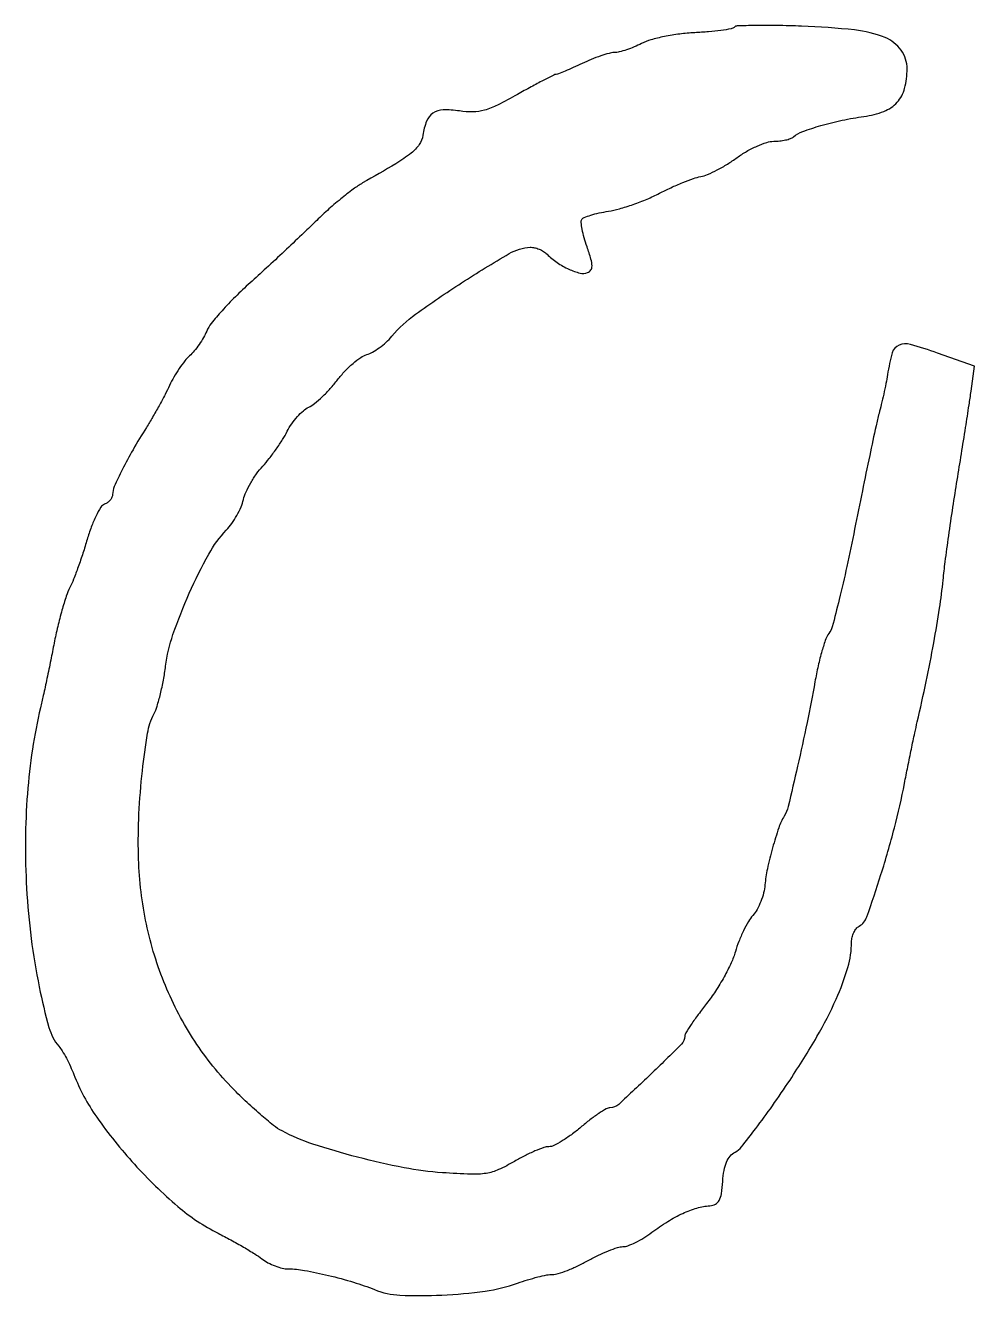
# Model space of a CAD drawing. Extents: x 0 to 171, y 0 to 229.
import ezdxf

# ---------------------------------------------------------------- set-up
doc = ezdxf.new("R2010")
doc.units = 0

msp = doc.modelspace()

# ---------------------------------------------------------------- linework, layer by layer
msp.add_lwpolyline([(127.845292, 228.513222, -0.154884), (127.320237, 228.240516, -0.008819), (125.494725, 227.957013, -0.012811), (123.272879, 227.709792, -0.009004), (120.762738, 227.540895, 0.019828), (118.073102, 227.30135, 0.017722), (115.307223, 226.843865, 0.018071), (112.851857, 226.2547, 0.051449), (111.217106, 225.61227, -0.020014), (109.891376, 224.992627, -0.018543), (108.48652, 224.463637, -0.018902), (107.20176, 224.086896, -0.05721), (106.29966, 223.966069, 0.061549), (105.3499, 223.830488, 0.015527), (103.85365, 223.374539, 0.015608), (102.163424, 222.74209, 0.015181), (100.5, 222, -0.005297), (98.920149, 221.257414, -0.007272), (97.482907, 220.625461, -0.004911), (96.269395, 220.126799, -0.082241), (95.846066, 220.033931, 0.104081), (95.39781, 219.915043, 0.002655), (93.524568, 218.958827, 0.005548), (91.334671, 217.795294, 0.003745), (88.861383, 216.421649, -0.012302), (85.280447, 214.51226, -0.047253), (82.930197, 213.598458, -0.065517), (80.86393, 213.295591, -0.040908), (78.419433, 213.459811, 0.044035), (75.498403, 213.637736, 0.140965), (73.656885, 213.053402, 0.154882), (72.508945, 211.622551, 0.056725), (71.845818, 209.083634, -0.116384), (71.191766, 207.416526, -0.073797), (69.758225, 205.886722, -0.033306), (66.974461, 203.966027, -0.00481), (61.010219, 200.489468, 0.030826), (59.324727, 199.385753, 0.011031), (57.0602, 197.615656, 0.010896), (54.655738, 195.560167, 0.012669), (52.463889, 193.5, -0.004437), (50.052575, 191.157606, -0.002157), (46.933101, 188.20625, -0.002139), (43.659511, 185.161965, -0.003087), (40.736358, 182.5, 0.012536), (38.100028, 180.006489, 0.014075), (35.694784, 177.475924, 0.013425), (33.774443, 175.219098, 0.070297), (32.941313, 173.822294, -0.031496), (32.368772, 172.667907, -0.020561), (31.573075, 171.411368, -0.020691), (30.692433, 170.245694, -0.036731), (29.861953, 169.375069, 0.042013), (28.995956, 168.447824, 0.01813), (27.997766, 167.081718, 0.01779), (27.034611, 165.542698, 0.022493), (26.26152, 164.052775, -0.011547), (25.452282, 162.406008, -0.005846), (24.36154, 160.368628, -0.005803), (23.185812, 158.290359, -0.008609), (22.103692, 156.5, 0.009415), (19.677612, 152.47143, 0.014045), (17.723714, 148.853088, 0.012708), (16.309707, 145.862205, 0.104431), (16, 144.395547, -0.108417), (15.891724, 143.902065, -0.066405), (15.571628, 143.396682, -0.061792), (15.09927, 142.956496, -0.065173), (14.541712, 142.65438, 0.164216), (13.878545, 142.104884, 0.02411), (13.022148, 140.55618, 0.025082), (12.161501, 138.558332, 0.019162), (11.416537, 136.297391, -0.008712), (10.67277, 133.87062, -0.00774), (9.816449, 131.373026, -0.007793), (8.976099, 129.149649, -0.023569), (8.310161, 127.674612, 0.038586), (7.664915, 126.122883, 0.010403), (6.886516, 123.571639, 0.01047), (6.121267, 120.62863, 0.01067), (5.485123, 117.674612, -0.002371), (4.875848, 114.59811, -0.001891), (4.190458, 111.285667, -0.001911), (3.532386, 108.222786, -0.00482), (3.023417, 106, 0.021507), (1.57648, 98.545949, 0.018018), (0.670588, 90.541196, 0.017297), (0.317137, 82.14387, 0.015951), (0.528019, 73.51121, 0.017474), (1.354287, 64.483075, 0.018845), (2.796701, 55.761297, 0.017238), (4.555619, 48.448896, 0.108277), (6.339333, 45.07429, -0.039653), (6.943917, 44.232228, -0.013866), (7.679651, 42.934323, -0.01367), (8.413517, 41.45545, -0.015543), (9.032663, 40, 0.06027), (13.141592, 32.324665, 0.031373), (19.933994, 23.832417, 0.031371), (27.739985, 16.252453, 0.059956), (35, 11.410182, -0.007714), (37.280603, 10.211615, -0.007125), (39.584927, 8.911898, -0.007132), (41.604118, 7.695856, -0.02346), (42.884859, 6.813548, 0.040554), (43.970291, 6.119216, 0.030584), (45.25971, 5.53273, 0.031283), (46.548262, 5.129637, 0.060232), (47.620507, 5, -0.045162), (50.534019, 4.736301, -0.013891), (54.85598, 3.822754, -0.014347), (59.38553, 2.594587, -0.022982), (63.162188, 1.261079, 0.085797), (67.71724, 0.270145, 0.022162), (75.261641, 0.279826, 0.023397), (83.057551, 1.00212, 0.051149), (88.875727, 2.434446, -0.012499), (90.692686, 3.03373, -0.012578), (92.533558, 3.540118, -0.012475), (94.158063, 3.900556, -0.048385), (95.183283, 4, 0.075523), (96.211048, 4.156131, 0.017592), (97.863028, 4.734375, 0.017754), (99.736957, 5.543027, 0.016576), (101.593039, 6.5, -0.015256), (103.437247, 7.457019, -0.016892), (105.275582, 8.265625, -0.016462), (106.881868, 8.847758, -0.078854), (107.841203, 9, 0.091276), (108.747431, 9.166823, 0.024088), (110.103191, 9.759727, 0.023622), (111.607154, 10.596376, 0.022298), (113.05572, 11.586305, -0.022454), (115.909707, 13.535368, -0.031361), (118.633438, 14.993682, -0.03563), (121.180551, 15.945567, -0.054434), (123.5, 16.362005, 0.106193), (124.509417, 16.652794, 0.149655), (125.164866, 17.313219, 0.084665), (125.564661, 18.537722, 0.018603), (125.807276, 20.74547, -0.026462), (126.058316, 22.740682, -0.056218), (126.50336, 24.229917, -0.074052), (127.162562, 25.30379, -0.095544), (128.059142, 26.031652, 0.101199), (129.163714, 26.949083, 0.006485), (131.758379, 30.271611, 0.009277), (134.746988, 34.357845, 0.006763), (137.921589, 39.004129, 0.014961), (142.77773, 46.819905, 0.026673), (146.223771, 53.558813, 0.032701), (148.333538, 59.267821, 0.072277), (149, 63.854217, -0.060475), (149.102226, 64.696311, -0.052289), (149.404442, 65.534398, -0.054939), (149.849703, 66.244067, -0.093898), (150.376823, 66.70031, 0.179107), (151.755262, 68.369983, 0.007137), (154.289898, 75.982477, 0.013182), (156.712537, 84.382879, 0.015865), (158.52751, 92.398032, -0.001829), (159.121266, 95.410318, -0.001551), (159.770129, 98.588797, -0.001563), (160.379324, 101.480957, -0.00439), (160.829778, 103.5, 0.005567), (162.428557, 110.746348, 0.006398), (163.788864, 117.698634, 0.006926), (164.839261, 123.946098, 0.013189), (165.481218, 129, -0.007323), (165.858463, 132.277012, -0.002575), (166.492897, 136.96875, -0.002555), (167.24345, 142.12059, -0.002992), (168.009694, 147, 0.000806), (168.774134, 151.732813, 0.000819), (169.519337, 156.44375, 0.000795), (170.154256, 160.543206, 0.003372), (170.513817, 163), (171.141438, 167.5), (164.459967, 169.879817, 0.016151), (159.583552, 171.441177, 0.172946), (157.542058, 171.30843, 0.225806), (156.335822, 169.930892, 0.029166), (155.470341, 166, -0.008862), (155.186816, 164.406883, -0.005116), (154.792164, 162.5, -0.005111), (154.356769, 160.593596, -0.008535), (153.946754, 159, 0.013888), (153.400618, 156.779101, 0.001394), (152.259796, 151.441382, 0.00175), (150.940011, 145.070583, 0.001391), (149.558323, 138.183429, -0.004804), (148.15792, 131.441935, -0.006972), (146.782002, 125.522034, -0.003845), (145.516801, 120.567116, -0.109189), (144.915092, 119.397693, 0.090243), (144.368267, 118.426322, 0.012913), (143.675677, 116.240904, 0.014324), (142.990406, 113.584129, 0.011786), (142.408012, 110.714263, -0.006625), (140.99259, 103.350326, -0.005419), (139.289717, 95.514113, -0.002593), (137.585465, 88.235615, -0.07792), (136.870576, 86.5, 0.05506), (135.902486, 84.423388, 0.013377), (134.784608, 80.802813, 0.014315), (133.841348, 77.015488, 0.034084), (133.415764, 74.147595, -0.043295), (133.174353, 72.704169, -0.030888), (132.66798, 71.144906, -0.031371), (131.993952, 69.70754, -0.056356), (131.244479, 68.643844, 0.049076), (130.425732, 67.516945, 0.019989), (129.532475, 65.843378, 0.019549), (128.708851, 63.95465, 0.023589), (128.091056, 62.120846, -0.039058), (127.336561, 60.090888, -0.017907), (126.057299, 57.570879, -0.017608), (124.514053, 55.000817, -0.023233), (122.921163, 52.781048, 0.008247), (121.418986, 50.81484, 0.011655), (120.151842, 49.011822, 0.007924), (119.160756, 47.477237, 0.140308), (119, 46.915649, -0.199749), (118.38394, 45.435089, -0.004507), (112.777204, 39.963853, -0.004677), (107.086374, 34.611054, -0.188549), (105.523571, 34, 0.133095), (104.856782, 33.819307, 0.014629), (103.500664, 32.971875, 0.017045), (101.921977, 31.840383, 0.012999), (100.271034, 30.5, -0.018418), (98.583605, 29.160064, -0.021914), (96.894708, 28.028125, -0.021366), (95.409037, 27.20893, -0.115811), (94.519106, 27, 0.085289), (93.605091, 26.842946, 0.016052), (92.019951, 26.223683, 0.016744), (90.195023, 25.368948, 0.014647), (88.346575, 24.357219, -0.025995), (85.472074, 22.86761, -0.067571), (83.24377, 22.199749, -0.048265), (80.513957, 22.036296, -0.008451), (75.366189, 22.312233, -0.029933), (68.452923, 23.218178, -0.016113), (60.066199, 25.114527, -0.015937), (52.056203, 27.474042, -0.040957), (46.5, 29.824524, -0.047651), (44.952967, 30.832142, -0.010956), (42.556321, 32.828156, -0.011225), (39.886031, 35.260527, -0.010744), (37.287474, 37.845322, -0.049864), (30.409344, 46.582189, -0.046876), (25.231527, 56.685363, -0.045882), (21.93914, 67.790833, -0.043642), (20.654407, 79.5, -0.017535), (20.750899, 86.915617, -0.015329), (21.360971, 94.648339, -0.01376), (22.296728, 101.440673, -0.078366), (23.442795, 104.889377, 0.045586), (24.013242, 106.292514, 0.014054), (24.616008, 108.496794, 0.013931), (25.154778, 111.012687, 0.014864), (25.539449, 113.501041, -0.052758), (26.868899, 119.202928, -0.021342), (29.813233, 126.635757, -0.020952), (33.322783, 133.688495, -0.06419), (36.470222, 137.988645, 0.0373), (37.435497, 139.16903, 0.025146), (38.361235, 140.64354, 0.025377), (39.116394, 142.169241, 0.045079), (39.555571, 143.5, -0.049476), (40.019023, 144.863987, -0.024154), (40.859776, 146.5, -0.02369), (41.906546, 148.131746, -0.031564), (43.014941, 149.5, 0.020044), (44.193247, 150.887965, 0.012846), (45.452646, 152.586173, 0.01291), (46.602167, 154.315723, 0.023475), (47.436146, 155.793354, -0.035432), (48.23354, 157.130492, -0.029829), (49.255367, 158.42504, -0.030888), (50.335709, 159.496344, -0.069577), (51.2981, 160.127574, 0.060324), (52.346553, 160.787946, 0.019225), (53.734442, 162.00775, 0.018875), (55.18977, 163.497903, 0.019977), (56.5, 165.066531, -0.02555), (57.814087, 166.604621, -0.025407), (59.280554, 168.003691, -0.026251), (60.684415, 169.090067, -0.083879), (61.752948, 169.591459, 0.06259), (62.776139, 170.019703, 0.027778), (64.004718, 170.81927, 0.026962), (65.228419, 171.821838, 0.032758), (66.254831, 172.891003, -0.061407), (70.543622, 176.875469, -0.013687), (78.820698, 182.521097, -0.010612), (87.384662, 187.771722, -0.119278), (91.178571, 188.909424, -0.069545), (91.919323, 188.846339, -0.042265), (92.758294, 188.579162, -0.041552), (93.562038, 188.164965, -0.056686), (94.199207, 187.657936, 0.047781), (96.00092, 186.171191, 0.042234), (98.125838, 184.982588, 0.043961), (100.135267, 184.276925, 0.155297), (101.484383, 184.355634, 0.1551), (102.075135, 184.827668, 0.153587), (102.287838, 185.556111, 0.066502), (102.100073, 186.769698, 0.011371), (101.388279, 188.999063, -0.015501), (100.878994, 190.640841, -0.020972), (100.528075, 192.154204, -0.018541), (100.340646, 193.404165, -0.167885), (100.459873, 193.935074, -0.162529), (100.878701, 194.28427, -0.018239), (102.06498, 194.698926, -0.020622), (103.555452, 195.093119, -0.015348), (105.227837, 195.408898, 0.030559), (107.21501, 195.847069, 0.014926), (109.68904, 196.634048, 0.014747), (112.221551, 197.608505, 0.020675), (114.415705, 198.636519, -0.012112), (116.482996, 199.648614, -0.011554), (118.629354, 200.576245, -0.011573), (120.562012, 201.30744, -0.039812), (121.857137, 201.650539, 0.056521), (123.098666, 202.024149, 0.018799), (124.817569, 202.839311, 0.018442), (126.669507, 203.893025, 0.019983), (128.388435, 205.054271, -0.027575), (130.113166, 206.181701, -0.026135), (131.981999, 207.134692, -0.027085), (133.723042, 207.800288, -0.077906), (134.997003, 208, 0.027471), (136.063205, 208.058623, 0.027633), (137.114432, 208.233783, 0.028743), (138.009627, 208.489098, 0.090757), (138.55, 208.795859, -0.086932), (140.203111, 209.750968, -0.017184), (143.467889, 210.818832, -0.018147), (147.321875, 211.784315, -0.018163), (151.234595, 212.467458, 0.057809), (154.816097, 213.38968, 0.117307), (157.201251, 215.025155, 0.120981), (158.549947, 217.521147, 0.063738), (159, 221.037294, 0.157208), (157.913327, 224.40805, 0.141647), (155.021348, 226.678819, 0.070384), (149.550833, 228.038956, 0.016016), (140, 228.719389, 0.005528), (135.545187, 228.844327, 0.008486), (131.685804, 228.844372, 0.003809), (128.423835, 228.76418, 0.190807)], format="xyb", close=True)

doc.saveas('drawing.dxf')
